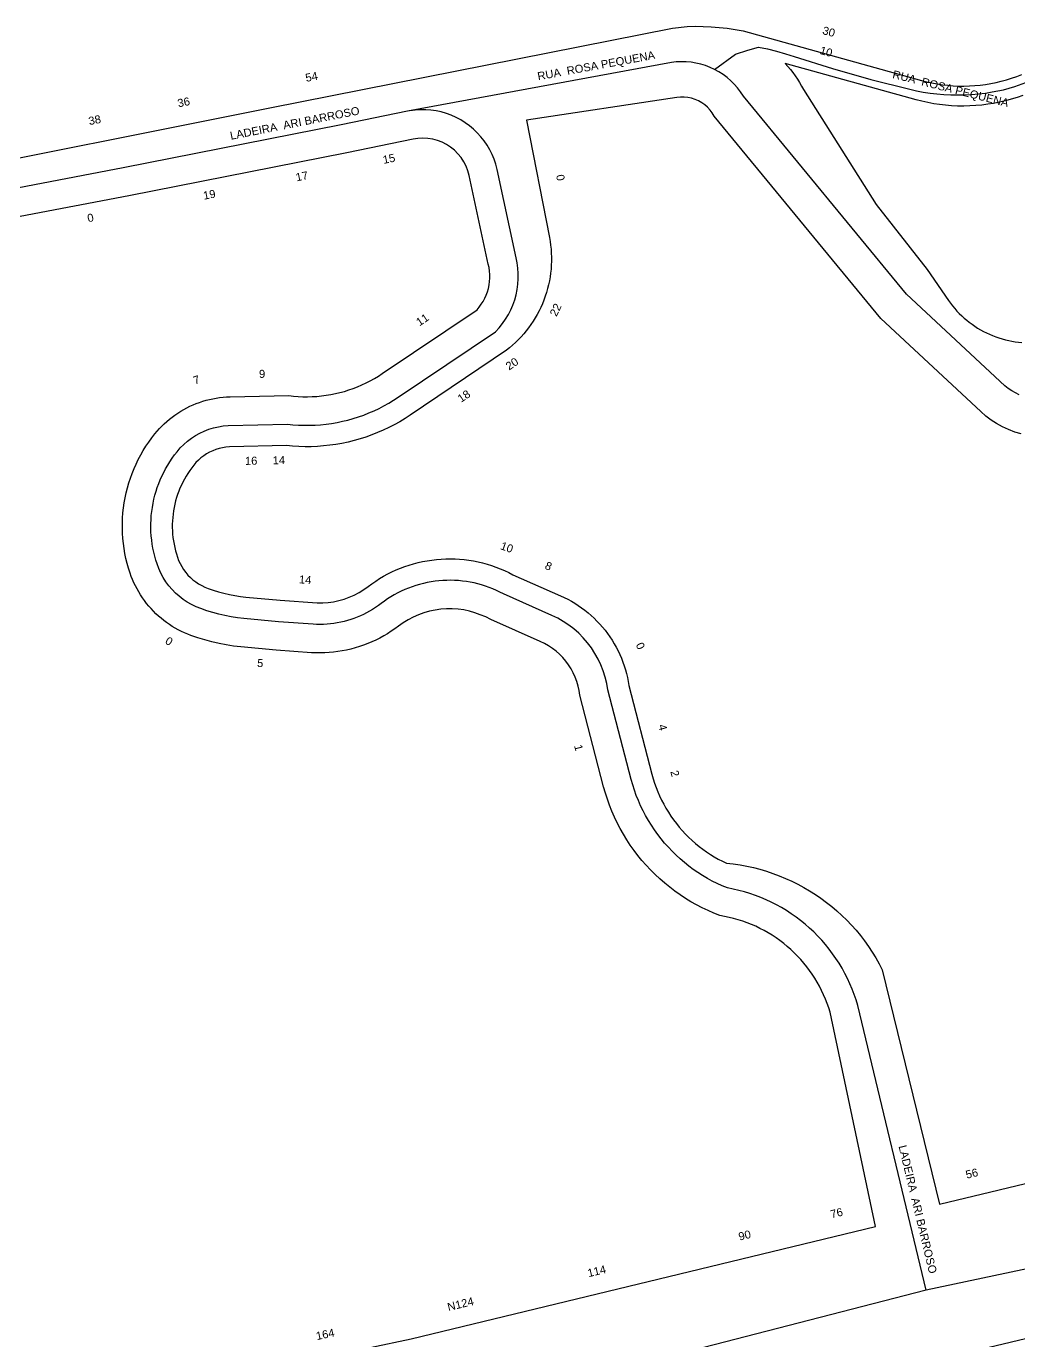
# Model space of a CAD drawing. Header units: millimetres. Extents: x 617751 to 636088, y 68402 to 77988.
# Drawn here: x 631204.8 to 631353.6, y 72330.3 to 72527.3 of the extents above; entities that cross this region are included whole.
import ezdxf

# ---------------------------------------------------------------- set-up
doc = ezdxf.new("R2010")
doc.units = ezdxf.units.MM
doc.header["$LTSCALE"] = 3
doc.header["$MEASUREMENT"] = 0
for name, color, linetype in [('ALINHAMENTO PREDIAL', 120, 'Continuous'), ('NOME LOGRADOURO', 252, 'Continuous'), ('NUMERAÇÃO', 7, 'Continuous')]:
    doc.layers.add(name, color=color, linetype=linetype)
doc.styles.get("Standard").update_dxf_attribs({"font": 'arial.ttf'})

msp = doc.modelspace()

# ---------------------------------------------------------------- linework, layer by layer
at = {"layer": 'ALINHAMENTO PREDIAL'}
for points in [[(631187.75, 72504.37), (631241.3, 72515.07), (631301.69, 72527.03), (631303.92, 72527.27), (631305.12, 72527.29), (631306.33, 72527.28), (631307.53, 72527.22), (631308.73, 72527.12), (631309.93, 72526.99), (631311.12, 72526.81), (631312.3, 72526.6), (631339.04, 72519.17), (631339.82, 72518.97), (631340.61, 72518.8), (631341.4, 72518.65), (631342.2, 72518.53), (631343, 72518.44), (631343.81, 72518.37), (631344.61, 72518.34), (631345.42, 72518.33), (631346.23, 72518.35), (631347.04, 72518.4), (631347.84, 72518.47), (631348.64, 72518.58), (631349.44, 72518.71), (631350.23, 72518.87), (631351.01, 72519.06), (631351.79, 72519.27), (631352.56, 72519.51), (631353.32, 72519.78), (631354.08, 72520.07)], [(631187.75, 72504.37), (631241.3, 72515.07), (631301.69, 72527.03), (631303.92, 72527.27), (631305.12, 72527.29), (631306.33, 72527.28), (631307.53, 72527.22), (631308.73, 72527.12), (631309.93, 72526.99), (631311.12, 72526.81), (631312.3, 72526.6), (631339.04, 72519.17), (631339.82, 72518.97), (631340.61, 72518.8), (631341.4, 72518.65), (631342.2, 72518.53), (631343, 72518.44), (631343.81, 72518.37), (631344.61, 72518.34), (631345.42, 72518.33), (631346.23, 72518.35), (631347.04, 72518.4), (631347.84, 72518.47), (631348.64, 72518.58), (631349.44, 72518.71), (631350.23, 72518.87), (631351.01, 72519.06), (631351.79, 72519.27), (631352.56, 72519.51), (631353.32, 72519.78), (631354.08, 72520.07)], [(631354.22, 72516.91), (631353.37, 72516.62), (631352.5, 72516.35), (631351.63, 72516.12), (631350.75, 72515.91), (631349.87, 72515.74), (631348.98, 72515.6), (631348.08, 72515.48), (631347.18, 72515.4), (631346.28, 72515.35), (631345.38, 72515.33), (631344.47, 72515.34), (631343.57, 72515.38), (631342.67, 72515.46), (631341.77, 72515.56), (631340.88, 72515.69), (631339.99, 72515.86), (631339.11, 72516.06), (631338.24, 72516.28), (631318.61, 72521.73), (631319.01, 72521.28), (631319.4, 72520.82), (631319.77, 72520.35), (631320.12, 72519.86), (631320.45, 72519.36), (631320.77, 72518.85), (631321.07, 72518.33), (631321.35, 72517.8), (631332.23, 72500.58), (631339.88, 72490.82), (631343.11, 72486.19), (631343.4, 72485.78), (631343.71, 72485.38), (631344.03, 72484.99), (631344.37, 72484.61), (631344.72, 72484.25), (631345.08, 72483.9), (631345.45, 72483.56), (631345.83, 72483.23), (631346.22, 72482.92), (631346.63, 72482.62), (631347.04, 72482.33), (631347.47, 72482.06), (631347.9, 72481.8), (631348.34, 72481.56), (631348.79, 72481.33), (631349.25, 72481.12), (631349.71, 72480.92), (631350.18, 72480.74), (631350.66, 72480.58), (631351.14, 72480.43), (631351.63, 72480.3), (631352.12, 72480.19), (631352.61, 72480.09), (631353.11, 72480.01), (631353.61, 72479.95), (631354.11, 72479.9)], [(631353.97, 72466.18), (631353.02, 72466.47), (631352.09, 72466.83), (631351.19, 72467.25), (631350.31, 72467.73), (631349.48, 72468.27), (631348.68, 72468.87), (631347.93, 72469.53), (631332.95, 72483.48), (631307.97, 72513.82), (631307.68, 72514.3), (631307.35, 72514.74), (631306.97, 72515.15), (631306.54, 72515.52), (631306.09, 72515.84), (631305.6, 72516.12), (631305.09, 72516.34), (631304.56, 72516.51), (631304.01, 72516.63), (631303.45, 72516.69), (631302.89, 72516.69), (631302.34, 72516.63), (631279.83, 72513.22), (631283.24, 72495.63), (631283.34, 72495.05), (631283.42, 72494.46), (631283.49, 72493.87), (631283.53, 72493.27), (631283.55, 72492.68), (631283.55, 72492.08), (631283.53, 72491.48), (631283.49, 72490.89), (631283.42, 72490.3), (631283.34, 72489.71), (631283.24, 72489.12), (631283.12, 72488.54), (631282.97, 72487.96), (631282.81, 72487.39), (631282.63, 72486.82), (631282.43, 72486.26), (631282.2, 72485.71), (631281.96, 72485.16), (631281.7, 72484.62), (631281.42, 72484.1), (631281.13, 72483.58), (631280.81, 72483.07), (631280.48, 72482.58), (631280.13, 72482.1), (631279.77, 72481.63), (631279.39, 72481.17), (631278.99, 72480.72), (631278.58, 72480.29), (631278.15, 72479.88), (631277.71, 72479.48), (631277.26, 72479.09), (631276.79, 72478.72), (631262.37, 72469.01), (631261.6, 72468.5), (631260.8, 72468.02), (631259.99, 72467.57), (631259.16, 72467.14), (631258.32, 72466.75), (631257.47, 72466.38), (631256.61, 72466.04), (631255.73, 72465.72), (631254.85, 72465.44), (631253.95, 72465.19), (631253.05, 72464.97), (631252.14, 72464.77), (631251.23, 72464.61), (631250.31, 72464.48), (631249.38, 72464.38), (631248.46, 72464.31), (631247.53, 72464.27), (631246.6, 72464.26), (631245.67, 72464.29), (631244.74, 72464.34), (631243.82, 72464.43), (631235.25, 72464.24), (631234.74, 72464.19), (631234.23, 72464.11), (631233.73, 72463.99), (631233.24, 72463.84), (631232.76, 72463.66), (631232.29, 72463.44), (631231.84, 72463.19), (631231.41, 72462.9), (631231, 72462.59), (631230.62, 72462.25), (631230.25, 72461.89), (631229.92, 72461.5), (631229.61, 72461.1), (631229.31, 72460.69), (631229.03, 72460.27), (631228.77, 72459.85), (631228.52, 72459.41), (631228.28, 72458.97), (631228.06, 72458.51), (631227.85, 72458.05), (631227.67, 72457.59), (631227.49, 72457.11), (631227.34, 72456.63), (631227.2, 72456.15), (631227.08, 72455.66), (631226.97, 72455.17), (631226.88, 72454.67), (631226.81, 72454.17), (631226.76, 72453.67), (631226.72, 72453.17), (631226.7, 72452.67), (631226.7, 72452.16), (631226.72, 72451.66), (631226.75, 72451.16), (631226.8, 72450.66), (631226.87, 72450.16), (631226.96, 72449.66), (631227.06, 72449.17), (631227.18, 72448.68), (631227.31, 72448.2), (631227.47, 72447.72), (631227.65, 72447.23), (631227.87, 72446.75), (631228.12, 72446.29), (631228.4, 72445.85), (631228.71, 72445.43), (631229.05, 72445.03), (631229.41, 72444.66), (631229.8, 72444.31), (631230.22, 72443.99), (631230.65, 72443.7), (631231.11, 72443.44), (631231.58, 72443.21), (631232.06, 72443.01), (631232.85, 72442.74), (631233.65, 72442.5), (631234.45, 72442.29), (631235.26, 72442.1), (631236.08, 72441.94), (631236.91, 72441.81), (631237.73, 72441.71), (631242.87, 72441.24), (631248.43, 72440.85), (631249.25, 72440.85), (631250.07, 72440.92), (631250.88, 72441.03), (631251.68, 72441.2), (631252.46, 72441.43), (631253.23, 72441.7), (631253.98, 72442.03), (631254.7, 72442.41), (631255.4, 72442.84), (631256.07, 72443.32), (631256.63, 72443.73), (631257.2, 72444.13), (631257.79, 72444.5), (631258.39, 72444.85), (631259, 72445.19), (631259.63, 72445.5), (631260.26, 72445.79), (631260.91, 72446.05), (631261.56, 72446.3), (631262.22, 72446.52), (631262.89, 72446.72), (631263.56, 72446.9), (631264.24, 72447.05), (631264.93, 72447.18), (631265.62, 72447.28), (631266.31, 72447.36), (631267.01, 72447.42), (631267.7, 72447.45), (631268.4, 72447.46), (631269.1, 72447.44), (631269.79, 72447.4), (631270.49, 72447.34), (631271.18, 72447.25), (631271.87, 72447.14), (631272.55, 72447), (631273.23, 72446.84), (631273.9, 72446.66), (631274.57, 72446.45), (631275.23, 72446.22), (631275.88, 72445.97), (631276.52, 72445.69), (631277.15, 72445.4), (631277.77, 72445.08), (631284.91, 72441.93), (631285.46, 72441.67), (631286.01, 72441.4), (631286.54, 72441.1), (631287.06, 72440.79), (631287.58, 72440.46), (631288.08, 72440.12), (631288.57, 72439.75), (631289.04, 72439.37), (631289.5, 72438.97), (631289.95, 72438.56), (631290.38, 72438.13), (631290.8, 72437.68), (631291.2, 72437.23), (631291.59, 72436.76), (631291.96, 72436.27), (631292.31, 72435.77), (631292.65, 72435.26), (631292.96, 72434.74), (631293.26, 72434.21), (631293.54, 72433.67), (631293.8, 72433.12), (631294.05, 72432.56), (631294.27, 72431.99), (631294.47, 72431.42), (631294.65, 72430.83), (631294.81, 72430.25), (631294.95, 72429.65), (631295.08, 72429.06), (631295.18, 72428.46), (631298.63, 72415.16), (631298.82, 72414.5), (631299.03, 72413.84), (631299.26, 72413.19), (631299.51, 72412.54), (631299.78, 72411.91), (631300.08, 72411.28), (631300.4, 72410.67), (631300.73, 72410.07), (631301.09, 72409.47), (631301.47, 72408.9), (631301.87, 72408.33), (631302.29, 72407.78), (631302.72, 72407.24), (631303.17, 72406.72), (631303.65, 72406.21), (631304.13, 72405.72), (631304.64, 72405.25), (631305.16, 72404.79), (631305.7, 72404.36), (631306.25, 72403.94), (631306.81, 72403.54), (631307.39, 72403.16), (631307.98, 72402.8), (631308.58, 72402.46), (631309.19, 72402.14), (631309.82, 72401.84), (631310.83, 72401.73), (631311.84, 72401.58), (631312.84, 72401.39), (631313.83, 72401.17), (631314.82, 72400.92), (631315.79, 72400.63), (631316.76, 72400.31), (631317.71, 72399.95), (631318.66, 72399.56), (631319.58, 72399.14), (631320.5, 72398.69), (631321.39, 72398.2), (631322.27, 72397.69), (631323.13, 72397.14), (631323.97, 72396.57), (631324.79, 72395.96), (631325.59, 72395.33), (631326.36, 72394.67), (631327.12, 72393.99), (631327.84, 72393.28), (631328.55, 72392.54), (631329.23, 72391.78), (631329.88, 72390.99), (631330.5, 72390.19), (631331.09, 72389.36), (631331.66, 72388.52), (631332.19, 72387.65), (631332.7, 72386.77), (631333.17, 72385.86), (631341.77, 72350.73), (631378.79, 72359.61)], [(631353.97, 72466.18), (631353.02, 72466.47), (631352.09, 72466.83), (631351.19, 72467.25), (631350.31, 72467.73), (631349.48, 72468.27), (631348.68, 72468.87), (631347.93, 72469.53), (631332.95, 72483.48), (631307.97, 72513.82), (631307.68, 72514.3), (631307.35, 72514.74), (631306.97, 72515.15), (631306.54, 72515.52), (631306.09, 72515.84), (631305.6, 72516.12), (631305.09, 72516.34), (631304.56, 72516.51), (631304.01, 72516.63), (631303.45, 72516.69), (631302.89, 72516.69), (631302.34, 72516.63), (631279.83, 72513.22), (631283.24, 72495.63), (631283.34, 72495.05), (631283.42, 72494.46), (631283.49, 72493.87), (631283.53, 72493.27), (631283.55, 72492.68), (631283.55, 72492.08), (631283.53, 72491.48), (631283.49, 72490.89), (631283.42, 72490.3), (631283.34, 72489.71), (631283.24, 72489.12), (631283.12, 72488.54), (631282.97, 72487.96), (631282.81, 72487.39), (631282.63, 72486.82), (631282.43, 72486.26), (631282.2, 72485.71), (631281.96, 72485.16), (631281.7, 72484.62), (631281.42, 72484.1), (631281.13, 72483.58), (631280.81, 72483.07), (631280.48, 72482.58), (631280.13, 72482.1), (631279.77, 72481.63), (631279.39, 72481.17), (631278.99, 72480.72), (631278.58, 72480.29), (631278.15, 72479.88), (631277.71, 72479.48), (631277.26, 72479.09), (631276.79, 72478.72), (631262.37, 72469.01), (631261.6, 72468.5), (631260.8, 72468.02), (631259.99, 72467.57), (631259.16, 72467.14), (631258.32, 72466.75), (631257.47, 72466.38), (631256.61, 72466.04), (631255.73, 72465.72), (631254.85, 72465.44), (631253.95, 72465.19), (631253.05, 72464.97), (631252.14, 72464.77), (631251.23, 72464.61), (631250.31, 72464.48), (631249.38, 72464.38), (631248.46, 72464.31), (631247.53, 72464.27), (631246.6, 72464.26), (631245.67, 72464.29), (631244.74, 72464.34), (631243.82, 72464.43), (631235.25, 72464.24), (631234.74, 72464.19), (631234.23, 72464.11), (631233.73, 72463.99), (631233.24, 72463.84), (631232.76, 72463.66), (631232.29, 72463.44), (631231.84, 72463.19), (631231.41, 72462.9), (631231, 72462.59), (631230.62, 72462.25), (631230.25, 72461.89), (631229.92, 72461.5), (631229.61, 72461.1), (631229.31, 72460.69), (631229.03, 72460.27), (631228.77, 72459.85), (631228.52, 72459.41), (631228.28, 72458.97), (631228.06, 72458.51), (631227.85, 72458.05), (631227.67, 72457.59), (631227.49, 72457.11), (631227.34, 72456.63), (631227.2, 72456.15), (631227.08, 72455.66), (631226.97, 72455.17), (631226.88, 72454.67), (631226.81, 72454.17), (631226.76, 72453.67), (631226.72, 72453.17), (631226.7, 72452.67), (631226.7, 72452.16), (631226.72, 72451.66), (631226.75, 72451.16), (631226.8, 72450.66), (631226.87, 72450.16), (631226.96, 72449.66), (631227.06, 72449.17), (631227.18, 72448.68), (631227.31, 72448.2), (631227.47, 72447.72), (631227.65, 72447.23), (631227.87, 72446.75), (631228.12, 72446.29), (631228.4, 72445.85), (631228.71, 72445.43), (631229.05, 72445.03), (631229.41, 72444.66), (631229.8, 72444.31), (631230.22, 72443.99), (631230.65, 72443.7), (631231.11, 72443.44), (631231.58, 72443.21), (631232.06, 72443.01), (631232.85, 72442.74), (631233.65, 72442.5), (631234.45, 72442.29), (631235.26, 72442.1), (631236.08, 72441.94), (631236.91, 72441.81), (631237.73, 72441.71), (631242.87, 72441.24), (631248.43, 72440.85), (631249.25, 72440.85), (631250.07, 72440.92), (631250.88, 72441.03), (631251.68, 72441.2), (631252.46, 72441.43), (631253.23, 72441.7), (631253.98, 72442.03), (631254.7, 72442.41), (631255.4, 72442.84), (631256.07, 72443.32), (631256.63, 72443.73), (631257.2, 72444.13), (631257.79, 72444.5), (631258.39, 72444.85), (631259, 72445.19), (631259.63, 72445.5), (631260.26, 72445.79), (631260.91, 72446.05), (631261.56, 72446.3), (631262.22, 72446.52), (631262.89, 72446.72), (631263.56, 72446.9), (631264.24, 72447.05), (631264.93, 72447.18), (631265.62, 72447.28), (631266.31, 72447.36), (631267.01, 72447.42), (631267.7, 72447.45), (631268.4, 72447.46), (631269.1, 72447.44), (631269.79, 72447.4), (631270.49, 72447.34), (631271.18, 72447.25), (631271.87, 72447.14), (631272.55, 72447), (631273.23, 72446.84), (631273.9, 72446.66), (631274.57, 72446.45), (631275.23, 72446.22), (631275.88, 72445.97), (631276.52, 72445.69), (631277.15, 72445.4), (631277.77, 72445.08), (631284.91, 72441.93), (631285.46, 72441.67), (631286.01, 72441.4), (631286.54, 72441.1), (631287.06, 72440.79), (631287.58, 72440.46), (631288.08, 72440.12), (631288.57, 72439.75), (631289.04, 72439.37), (631289.5, 72438.97), (631289.95, 72438.56), (631290.38, 72438.13), (631290.8, 72437.68), (631291.2, 72437.23), (631291.59, 72436.76), (631291.96, 72436.27), (631292.31, 72435.77), (631292.65, 72435.26), (631292.96, 72434.74), (631293.26, 72434.21), (631293.54, 72433.67), (631293.8, 72433.12), (631294.05, 72432.56), (631294.27, 72431.99), (631294.47, 72431.42), (631294.65, 72430.83), (631294.81, 72430.25), (631294.95, 72429.65), (631295.08, 72429.06), (631295.18, 72428.46), (631298.63, 72415.16), (631298.82, 72414.5), (631299.03, 72413.84), (631299.26, 72413.19), (631299.51, 72412.54), (631299.78, 72411.91), (631300.08, 72411.28), (631300.4, 72410.67), (631300.73, 72410.07), (631301.09, 72409.47), (631301.47, 72408.9), (631301.87, 72408.33), (631302.29, 72407.78), (631302.72, 72407.24), (631303.17, 72406.72), (631303.65, 72406.21), (631304.13, 72405.72), (631304.64, 72405.25), (631305.16, 72404.79), (631305.7, 72404.36), (631306.25, 72403.94), (631306.81, 72403.54), (631307.39, 72403.16), (631307.98, 72402.8), (631308.58, 72402.46), (631309.19, 72402.14), (631309.82, 72401.84), (631310.83, 72401.73), (631311.84, 72401.58), (631312.84, 72401.39), (631313.83, 72401.17), (631314.82, 72400.92), (631315.79, 72400.63), (631316.76, 72400.31), (631317.71, 72399.95), (631318.66, 72399.56), (631319.58, 72399.14), (631320.5, 72398.69), (631321.39, 72398.2), (631322.27, 72397.69), (631323.13, 72397.14), (631323.97, 72396.57), (631324.79, 72395.96), (631325.59, 72395.33), (631326.36, 72394.67), (631327.12, 72393.99), (631327.84, 72393.28), (631328.55, 72392.54), (631329.23, 72391.78), (631329.88, 72390.99), (631330.5, 72390.19), (631331.09, 72389.36), (631331.66, 72388.52), (631332.19, 72387.65), (631332.7, 72386.77), (631333.17, 72385.86), (631341.77, 72350.73), (631378.79, 72359.61)], [(631213.31, 72320.16), (631262.54, 72330.51), (631332.13, 72347.36), (631325.34, 72379.48), (631325.13, 72380.15), (631324.9, 72380.81), (631324.65, 72381.47), (631324.37, 72382.11), (631324.07, 72382.75), (631323.75, 72383.38), (631323.41, 72383.99), (631323.05, 72384.59), (631322.66, 72385.18), (631322.26, 72385.76), (631321.84, 72386.32), (631321.4, 72386.87), (631320.94, 72387.4), (631320.46, 72387.92), (631319.96, 72388.42), (631319.45, 72388.9), (631318.92, 72389.36), (631318.38, 72389.81), (631317.82, 72390.23), (631317.25, 72390.64), (631316.66, 72391.03), (631316.06, 72391.39), (631315.45, 72391.74), (631314.82, 72392.06), (631314.19, 72392.37), (631313.54, 72392.65), (631312.89, 72392.91), (631312.23, 72393.14), (631311.56, 72393.36), (631310.88, 72393.55), (631310.2, 72393.71), (631309.51, 72393.86), (631308.82, 72393.98), (631307.92, 72394.33), (631307.04, 72394.72), (631306.17, 72395.14), (631305.31, 72395.58), (631304.47, 72396.06), (631303.65, 72396.56), (631302.84, 72397.09), (631302.06, 72397.65), (631301.29, 72398.23), (631300.54, 72398.84), (631299.81, 72399.48), (631299.11, 72400.13), (631298.43, 72400.82), (631297.77, 72401.52), (631297.13, 72402.25), (631296.52, 72403), (631295.94, 72403.76), (631295.38, 72404.55), (631294.85, 72405.36), (631294.35, 72406.18), (631293.87, 72407.02), (631293.43, 72407.88), (631293.01, 72408.75), (631292.63, 72409.63), (631292.27, 72410.53), (631291.94, 72411.43), (631291.65, 72412.35), (631291.38, 72413.28), (631287.81, 72427.01), (631287.71, 72427.7), (631287.56, 72428.39), (631287.36, 72429.06), (631287.12, 72429.71), (631286.83, 72430.35), (631286.5, 72430.96), (631286.13, 72431.55), (631285.71, 72432.11), (631285.26, 72432.65), (631284.77, 72433.15), (631284.25, 72433.61), (631283.7, 72434.04), (631283.12, 72434.43), (631282.51, 72434.77), (631281.88, 72435.08), (631274.45, 72438.35), (631273.69, 72438.75), (631272.89, 72439.09), (631272.08, 72439.38), (631271.25, 72439.61), (631270.4, 72439.79), (631269.55, 72439.9), (631268.68, 72439.96), (631267.82, 72439.96), (631266.96, 72439.9), (631266.1, 72439.78), (631265.26, 72439.6), (631264.43, 72439.36), (631263.62, 72439.07), (631262.82, 72438.72), (631262.06, 72438.32), (631261.32, 72437.87), (631260.62, 72437.37), (631260.09, 72436.98), (631259.54, 72436.6), (631258.98, 72436.24), (631258.41, 72435.9), (631257.82, 72435.58), (631257.23, 72435.29), (631256.63, 72435.01), (631256.01, 72434.75), (631255.39, 72434.51), (631254.76, 72434.3), (631254.13, 72434.11), (631253.49, 72433.93), (631252.84, 72433.78), (631252.19, 72433.66), (631251.53, 72433.55), (631250.87, 72433.47), (631250.21, 72433.41), (631249.55, 72433.37), (631248.88, 72433.36), (631248.22, 72433.36), (631247.56, 72433.39), (631242.26, 72433.78), (631236.97, 72434.26), (631235.88, 72434.39), (631234.8, 72434.56), (631233.72, 72434.77), (631232.65, 72435.02), (631231.59, 72435.3), (631230.54, 72435.62), (631229.5, 72435.98), (631229.01, 72436.16), (631228.54, 72436.36), (631228.06, 72436.58), (631227.6, 72436.82), (631227.15, 72437.07), (631226.7, 72437.34), (631226.26, 72437.62), (631225.84, 72437.91), (631225.42, 72438.23), (631225.02, 72438.55), (631224.62, 72438.89), (631224.24, 72439.24), (631223.87, 72439.61), (631223.51, 72439.99), (631223.17, 72440.37), (631222.84, 72440.78), (631222.53, 72441.19), (631222.22, 72441.61), (631221.94, 72442.05), (631221.67, 72442.49), (631221.41, 72442.94), (631221.17, 72443.4), (631220.95, 72443.87), (631220.74, 72444.35), (631220.55, 72444.83), (631220.37, 72445.32), (631220.14, 72446.05), (631219.93, 72446.78), (631219.75, 72447.52), (631219.6, 72448.27), (631219.47, 72449.02), (631219.36, 72449.77), (631219.29, 72450.53), (631219.24, 72451.29), (631219.21, 72452.06), (631219.22, 72452.82), (631219.24, 72453.58), (631219.3, 72454.34), (631219.38, 72455.1), (631219.49, 72455.86), (631219.62, 72456.61), (631219.78, 72457.35), (631219.97, 72458.09), (631220.18, 72458.83), (631220.41, 72459.55), (631220.67, 72460.27), (631220.96, 72460.98), (631221.27, 72461.67), (631221.6, 72462.36), (631221.96, 72463.03), (631222.34, 72463.69), (631222.74, 72464.34), (631223.17, 72464.97), (631223.61, 72465.59), (631224.08, 72466.2), (631224.41, 72466.59), (631224.76, 72466.98), (631225.12, 72467.35), (631225.49, 72467.72), (631225.88, 72468.06), (631226.27, 72468.4), (631226.68, 72468.72), (631227.1, 72469.02), (631227.53, 72469.32), (631227.97, 72469.59), (631228.41, 72469.85), (631228.87, 72470.1), (631229.34, 72470.33), (631229.81, 72470.54), (631230.29, 72470.74), (631230.78, 72470.91), (631231.27, 72471.08), (631231.77, 72471.22), (631232.27, 72471.35), (631232.78, 72471.46), (631233.29, 72471.55), (631233.8, 72471.62), (631234.32, 72471.68), (631234.83, 72471.72), (631235.35, 72471.74), (631244.18, 72471.93), (631244.88, 72471.85), (631245.58, 72471.79), (631246.28, 72471.76), (631246.98, 72471.75), (631247.68, 72471.77), (631248.38, 72471.81), (631249.07, 72471.88), (631249.77, 72471.97), (631250.46, 72472.08), (631251.15, 72472.22), (631251.83, 72472.38), (631252.5, 72472.56), (631253.17, 72472.77), (631253.83, 72473), (631254.49, 72473.25), (631255.13, 72473.52), (631255.77, 72473.82), (631256.39, 72474.14), (631257, 72474.48), (631257.6, 72474.84), (631258.19, 72475.22), (631272.4, 72484.79), (631272.73, 72485.19), (631273.04, 72485.62), (631273.32, 72486.06), (631273.56, 72486.53), (631273.77, 72487), (631273.95, 72487.5), (631274.1, 72488), (631274.2, 72488.51), (631274.27, 72489.03), (631274.31, 72489.55), (631274.31, 72490.08), (631274.27, 72490.6), (631274.19, 72491.12), (631274.08, 72491.63), (631271.22, 72504.92), (631271.02, 72505.64), (631270.75, 72506.33), (631270.41, 72506.98), (631270.01, 72507.6), (631269.54, 72508.18), (631269.01, 72508.7), (631268.44, 72509.16), (631267.81, 72509.57), (631267.15, 72509.9), (631266.46, 72510.17), (631265.75, 72510.36), (631265.02, 72510.48), (631264.28, 72510.52), (631263.54, 72510.49), (631262.81, 72510.38), (631252.87, 72508.33), (631220.16, 72501.87), (631195.69, 72497.23)], [(631213.31, 72320.16), (631262.54, 72330.51), (631332.13, 72347.36), (631325.34, 72379.48), (631325.13, 72380.15), (631324.9, 72380.81), (631324.65, 72381.47), (631324.37, 72382.11), (631324.07, 72382.75), (631323.75, 72383.38), (631323.41, 72383.99), (631323.05, 72384.59), (631322.66, 72385.18), (631322.26, 72385.76), (631321.84, 72386.32), (631321.4, 72386.87), (631320.94, 72387.4), (631320.46, 72387.92), (631319.96, 72388.42), (631319.45, 72388.9), (631318.92, 72389.36), (631318.38, 72389.81), (631317.82, 72390.23), (631317.25, 72390.64), (631316.66, 72391.03), (631316.06, 72391.39), (631315.45, 72391.74), (631314.82, 72392.06), (631314.19, 72392.37), (631313.54, 72392.65), (631312.89, 72392.91), (631312.23, 72393.14), (631311.56, 72393.36), (631310.88, 72393.55), (631310.2, 72393.71), (631309.51, 72393.86), (631308.82, 72393.98), (631307.92, 72394.33), (631307.04, 72394.72), (631306.17, 72395.14), (631305.31, 72395.58), (631304.47, 72396.06), (631303.65, 72396.56), (631302.84, 72397.09), (631302.06, 72397.65), (631301.29, 72398.23), (631300.54, 72398.84), (631299.81, 72399.48), (631299.11, 72400.13), (631298.43, 72400.82), (631297.77, 72401.52), (631297.13, 72402.25), (631296.52, 72403), (631295.94, 72403.76), (631295.38, 72404.55), (631294.85, 72405.36), (631294.35, 72406.18), (631293.87, 72407.02), (631293.43, 72407.88), (631293.01, 72408.75), (631292.63, 72409.63), (631292.27, 72410.53), (631291.94, 72411.43), (631291.65, 72412.35), (631291.38, 72413.28), (631287.81, 72427.01), (631287.71, 72427.7), (631287.56, 72428.39), (631287.36, 72429.06), (631287.12, 72429.71), (631286.83, 72430.35), (631286.5, 72430.96), (631286.13, 72431.55), (631285.71, 72432.11), (631285.26, 72432.65), (631284.77, 72433.15), (631284.25, 72433.61), (631283.7, 72434.04), (631283.12, 72434.43), (631282.51, 72434.77), (631281.88, 72435.08), (631274.45, 72438.35), (631273.69, 72438.75), (631272.89, 72439.09), (631272.08, 72439.38), (631271.25, 72439.61), (631270.4, 72439.79), (631269.55, 72439.9), (631268.68, 72439.96), (631267.82, 72439.96), (631266.96, 72439.9), (631266.1, 72439.78), (631265.26, 72439.6), (631264.43, 72439.36), (631263.62, 72439.07), (631262.82, 72438.72), (631262.06, 72438.32), (631261.32, 72437.87), (631260.62, 72437.37), (631260.09, 72436.98), (631259.54, 72436.6), (631258.98, 72436.24), (631258.41, 72435.9), (631257.82, 72435.58), (631257.23, 72435.29), (631256.63, 72435.01), (631256.01, 72434.75), (631255.39, 72434.51), (631254.76, 72434.3), (631254.13, 72434.11), (631253.49, 72433.93), (631252.84, 72433.78), (631252.19, 72433.66), (631251.53, 72433.55), (631250.87, 72433.47), (631250.21, 72433.41), (631249.55, 72433.37), (631248.88, 72433.36), (631248.22, 72433.36), (631247.56, 72433.39), (631242.26, 72433.78), (631236.97, 72434.26), (631235.88, 72434.39), (631234.8, 72434.56), (631233.72, 72434.77), (631232.65, 72435.02), (631231.59, 72435.3), (631230.54, 72435.62), (631229.5, 72435.98), (631229.01, 72436.16), (631228.54, 72436.36), (631228.06, 72436.58), (631227.6, 72436.82), (631227.15, 72437.07), (631226.7, 72437.34), (631226.26, 72437.62), (631225.84, 72437.91), (631225.42, 72438.23), (631225.02, 72438.55), (631224.62, 72438.89), (631224.24, 72439.24), (631223.87, 72439.61), (631223.51, 72439.99), (631223.17, 72440.37), (631222.84, 72440.78), (631222.53, 72441.19), (631222.22, 72441.61), (631221.94, 72442.05), (631221.67, 72442.49), (631221.41, 72442.94), (631221.17, 72443.4), (631220.95, 72443.87), (631220.74, 72444.35), (631220.55, 72444.83), (631220.37, 72445.32), (631220.14, 72446.05), (631219.93, 72446.78), (631219.75, 72447.52), (631219.6, 72448.27), (631219.47, 72449.02), (631219.36, 72449.77), (631219.29, 72450.53), (631219.24, 72451.29), (631219.21, 72452.06), (631219.22, 72452.82), (631219.24, 72453.58), (631219.3, 72454.34), (631219.38, 72455.1), (631219.49, 72455.86), (631219.62, 72456.61), (631219.78, 72457.35), (631219.97, 72458.09), (631220.18, 72458.83), (631220.41, 72459.55), (631220.67, 72460.27), (631220.96, 72460.98), (631221.27, 72461.67), (631221.6, 72462.36), (631221.96, 72463.03), (631222.34, 72463.69), (631222.74, 72464.34), (631223.17, 72464.97), (631223.61, 72465.59), (631224.08, 72466.2), (631224.41, 72466.59), (631224.76, 72466.98), (631225.12, 72467.35), (631225.49, 72467.72), (631225.88, 72468.06), (631226.27, 72468.4), (631226.68, 72468.72), (631227.1, 72469.02), (631227.53, 72469.32), (631227.97, 72469.59), (631228.41, 72469.85), (631228.87, 72470.1), (631229.34, 72470.33), (631229.81, 72470.54), (631230.29, 72470.74), (631230.78, 72470.91), (631231.27, 72471.08), (631231.77, 72471.22), (631232.27, 72471.35), (631232.78, 72471.46), (631233.29, 72471.55), (631233.8, 72471.62), (631234.32, 72471.68), (631234.83, 72471.72), (631235.35, 72471.74), (631244.18, 72471.93), (631244.88, 72471.85), (631245.58, 72471.79), (631246.28, 72471.76), (631246.98, 72471.75), (631247.68, 72471.77), (631248.38, 72471.81), (631249.07, 72471.88), (631249.77, 72471.97), (631250.46, 72472.08), (631251.15, 72472.22), (631251.83, 72472.38), (631252.5, 72472.56), (631253.17, 72472.77), (631253.83, 72473), (631254.49, 72473.25), (631255.13, 72473.52), (631255.77, 72473.82), (631256.39, 72474.14), (631257, 72474.48), (631257.6, 72474.84), (631258.19, 72475.22), (631272.4, 72484.79), (631272.73, 72485.19), (631273.04, 72485.62), (631273.32, 72486.06), (631273.56, 72486.53), (631273.77, 72487), (631273.95, 72487.5), (631274.1, 72488), (631274.2, 72488.51), (631274.27, 72489.03), (631274.31, 72489.55), (631274.31, 72490.08), (631274.27, 72490.6), (631274.19, 72491.12), (631274.08, 72491.63), (631271.22, 72504.92), (631271.02, 72505.64), (631270.75, 72506.33), (631270.41, 72506.98), (631270.01, 72507.6), (631269.54, 72508.18), (631269.01, 72508.7), (631268.44, 72509.16), (631267.81, 72509.57), (631267.15, 72509.9), (631266.46, 72510.17), (631265.75, 72510.36), (631265.02, 72510.48), (631264.28, 72510.52), (631263.54, 72510.49), (631262.81, 72510.38), (631252.87, 72508.33), (631220.16, 72501.87), (631195.69, 72497.23)], [(631387.14, 72338.29), (631261.38, 72308.28), (631209.96, 72297.21), (631209.46, 72297.07), (631208.97, 72296.88), (631208.5, 72296.65), (631208.07, 72296.36), (631207.66, 72296.03), (631207.29, 72295.66), (631206.96, 72295.25), (631206.68, 72294.81), (631206.44, 72294.34), (631206.26, 72293.85), (631206.12, 72293.35), (631206.04, 72292.83), (631206.02, 72292.31), (631206.04, 72291.79), (631206.13, 72291.27), (631206.26, 72290.76), (631206.52, 72290.14)]]:
    msp.add_lwpolyline(points, dxfattribs=at)
at = {"layer": 'NOME LOGRADOURO'}
for points in [[(631308.03, 72520.82), (631311.16, 72523.11), (631312.99, 72523.72), (631314.58, 72524.18), (631315.94, 72523.89), (631317.29, 72523.55), (631318.63, 72523.18), (631319.96, 72522.76), (631325.68, 72520.96), (631331.46, 72519.32), (631337.28, 72517.85), (631338.29, 72517.63), (631339.31, 72517.44), (631340.34, 72517.29), (631341.37, 72517.17), (631342.41, 72517.08), (631343.45, 72517.03), (631344.49, 72517.01), (631345.53, 72517.03), (631346.57, 72517.08), (631347.6, 72517.17), (631348.64, 72517.29), (631349.66, 72517.45), (631351.36, 72517.79), (631353.04, 72518.26), (631354.67, 72518.84)], [(631308.03, 72520.82), (631307.35, 72521.13), (631306.66, 72521.39), (631305.95, 72521.61), (631305.23, 72521.78), (631304.5, 72521.9), (631303.76, 72521.96), (631303.02, 72521.98), (631302.28, 72521.95), (631301.55, 72521.86), (631261.95, 72514.56)], [(631353.71, 72472.04), (631353.13, 72472.32), (631352.58, 72472.64), (631352.04, 72473), (631351.53, 72473.39), (631336.81, 72487.11), (631312.33, 72516.84), (631311.92, 72517.46), (631311.47, 72518.05), (631310.98, 72518.61), (631310.45, 72519.13), (631309.89, 72519.61), (631309.3, 72520.06), (631308.68, 72520.46), (631308.03, 72520.82)], [(631261.95, 72514.56), (631252.03, 72512.52), (631219.34, 72506.06), (631195.06, 72501.45)], [(631339.76, 72337.85), (631329.49, 72380.51), (631329.24, 72381.34), (631328.96, 72382.16), (631328.65, 72382.97), (631328.31, 72383.77), (631327.94, 72384.55), (631327.55, 72385.32), (631327.13, 72386.08), (631326.69, 72386.83), (631326.22, 72387.55), (631325.72, 72388.26), (631325.2, 72388.96), (631324.66, 72389.63), (631324.09, 72390.29), (631323.5, 72390.92), (631322.89, 72391.53), (631322.25, 72392.12), (631321.6, 72392.69), (631320.92, 72393.24), (631320.23, 72393.76), (631319.52, 72394.26), (631318.8, 72394.73), (631318.05, 72395.18), (631317.3, 72395.6), (631316.52, 72395.99), (631315.74, 72396.36), (631314.94, 72396.69), (631314.13, 72397), (631313.31, 72397.29), (631312.48, 72397.54), (631311.65, 72397.76), (631310.8, 72397.96), (631309.95, 72398.12), (631309.18, 72398.44), (631308.42, 72398.79), (631307.67, 72399.16), (631306.94, 72399.56), (631306.22, 72399.99), (631305.52, 72400.44), (631304.83, 72400.91), (631304.16, 72401.41), (631303.51, 72401.93), (631302.87, 72402.47), (631302.26, 72403.03), (631301.66, 72403.62), (631301.09, 72404.22), (631300.53, 72404.85), (631300, 72405.49), (631299.49, 72406.15), (631299, 72406.83), (631298.54, 72407.52), (631298.1, 72408.23), (631297.68, 72408.96), (631297.3, 72409.7), (631296.93, 72410.45), (631296.59, 72411.21), (631296.28, 72411.99), (631296, 72412.77), (631295.74, 72413.56), (631295.51, 72414.37), (631292.02, 72427.82), (631291.85, 72428.78), (631291.62, 72429.73), (631291.33, 72430.65), (631290.97, 72431.56), (631290.56, 72432.44), (631290.08, 72433.29), (631289.55, 72434.1), (631288.97, 72434.88), (631288.33, 72435.62), (631287.65, 72436.31), (631286.91, 72436.95), (631286.14, 72437.54), (631285.33, 72438.08), (631284.49, 72438.56), (631283.61, 72438.98), (631276.35, 72442.19), (631275.83, 72442.46), (631275.3, 72442.71), (631274.76, 72442.95), (631274.21, 72443.16), (631273.66, 72443.36), (631273.09, 72443.54), (631272.53, 72443.7), (631271.95, 72443.84), (631271.38, 72443.95), (631270.8, 72444.05), (631270.21, 72444.13), (631269.63, 72444.19), (631269.04, 72444.22), (631268.45, 72444.24), (631267.86, 72444.23), (631267.27, 72444.21), (631266.68, 72444.16), (631266.1, 72444.1), (631265.52, 72444.01), (631264.94, 72443.9), (631264.36, 72443.78), (631263.79, 72443.63), (631263.23, 72443.46), (631262.67, 72443.28), (631262.11, 72443.07), (631261.57, 72442.85), (631261.03, 72442.6), (631260.51, 72442.34), (631259.99, 72442.06), (631259.48, 72441.76), (631258.98, 72441.45), (631258.5, 72441.11), (631258.02, 72440.76), (631257.61, 72440.45), (631257.18, 72440.16), (631256.74, 72439.88), (631256.29, 72439.62), (631255.84, 72439.37), (631255.38, 72439.14), (631254.9, 72438.92), (631254.43, 72438.72), (631253.94, 72438.53), (631253.45, 72438.36), (631252.95, 72438.21), (631252.45, 72438.08), (631251.95, 72437.96), (631251.44, 72437.86), (631250.93, 72437.78), (631250.41, 72437.72), (631249.9, 72437.67), (631249.38, 72437.64), (631248.86, 72437.63), (631248.34, 72437.63), (631247.82, 72437.66), (631242.61, 72438.03), (631237.41, 72438.51), (631236.47, 72438.63), (631235.53, 72438.77), (631234.6, 72438.95), (631233.68, 72439.16), (631232.76, 72439.41), (631231.86, 72439.68), (631230.96, 72439.99), (631230.27, 72440.27), (631229.6, 72440.59), (631228.95, 72440.97), (631228.34, 72441.38), (631227.75, 72441.84), (631227.19, 72442.33), (631226.67, 72442.86), (631226.19, 72443.43), (631225.75, 72444.03), (631225.35, 72444.66), (631224.99, 72445.31), (631224.68, 72445.99), (631224.42, 72446.69), (631224.23, 72447.27), (631224.06, 72447.86), (631223.92, 72448.46), (631223.79, 72449.06), (631223.69, 72449.67), (631223.61, 72450.28), (631223.55, 72450.89), (631223.5, 72451.5), (631223.48, 72452.12), (631223.49, 72452.73), (631223.51, 72453.35), (631223.55, 72453.96), (631223.62, 72454.57), (631223.71, 72455.18), (631223.81, 72455.79), (631223.94, 72456.39), (631224.09, 72456.98), (631224.26, 72457.58), (631224.45, 72458.16), (631224.66, 72458.74), (631224.89, 72459.31), (631225.14, 72459.87), (631225.41, 72460.42), (631225.7, 72460.97), (631226.01, 72461.5), (631226.33, 72462.02), (631226.67, 72462.53), (631227.03, 72463.03), (631227.41, 72463.52), (631227.89, 72464.08), (631228.41, 72464.6), (631228.97, 72465.09), (631229.56, 72465.53), (631230.18, 72465.94), (631230.82, 72466.3), (631231.49, 72466.61), (631232.18, 72466.88), (631232.89, 72467.1), (631233.61, 72467.27), (631234.34, 72467.39), (631235.07, 72467.45), (631243.96, 72467.65), (631244.79, 72467.57), (631245.62, 72467.51), (631246.45, 72467.48), (631247.28, 72467.48), (631248.11, 72467.51), (631248.94, 72467.57), (631249.77, 72467.66), (631250.59, 72467.77), (631251.41, 72467.91), (631252.23, 72468.08), (631253.03, 72468.27), (631253.84, 72468.5), (631254.63, 72468.75), (631255.41, 72469.02), (631256.19, 72469.33), (631256.95, 72469.66), (631257.7, 72470.01), (631258.44, 72470.39), (631259.17, 72470.8), (631259.88, 72471.22), (631260.58, 72471.68), (631275.18, 72481.51), (631275.72, 72482.1), (631276.22, 72482.72), (631276.68, 72483.38), (631277.1, 72484.07), (631277.46, 72484.78), (631277.78, 72485.51), (631278.04, 72486.27), (631278.26, 72487.04), (631278.42, 72487.83), (631278.53, 72488.62), (631278.58, 72489.42), (631278.58, 72490.22), (631278.52, 72491.02), (631278.41, 72491.81), (631278.24, 72492.6), (631275.39, 72505.83), (631275.2, 72506.6), (631274.95, 72507.35), (631274.65, 72508.08), (631274.3, 72508.78), (631273.9, 72509.47), (631273.46, 72510.12), (631272.97, 72510.74), (631272.44, 72511.33), (631271.87, 72511.87), (631271.26, 72512.38), (631270.62, 72512.84), (631269.95, 72513.26), (631269.26, 72513.63), (631268.54, 72513.96), (631267.8, 72514.23), (631267.04, 72514.45), (631266.26, 72514.61), (631265.48, 72514.73), (631264.7, 72514.78), (631263.91, 72514.79), (631263.12, 72514.74), (631262.34, 72514.63)], [(631391.15, 72346.84), (631390.27, 72347.41), (631389.79, 72347.62), (631389.29, 72347.78), (631388.78, 72347.89), (631388.26, 72347.94), (631387.73, 72347.93), (631387.21, 72347.88), (631339.76, 72337.85)], [(631339.76, 72337.85), (631199.75, 72301.75), (631199.25, 72301.59), (631198.77, 72301.38), (631198.32, 72301.12), (631197.89, 72300.82), (631197.5, 72300.47), (631197.15, 72300.08), (631196.83, 72299.66), (631196.34, 72298.7)]]:
    msp.add_lwpolyline(points, dxfattribs=at)

# ---------------------------------------------------------------- texts
for s, rotation, p in [('RUA  ROSA PEQUENA', 10.4447, (631281.57, 72519.19)), ('RUA  ROSA PEQUENA', 345.83, (631334.61, 72519.56)), ('LADEIRA  ARI BARROSO', 11.1838, (631235.49, 72510.27)), ('LADEIRA  ARI BARROSO', 283.54, (631335.6, 72359.41))]:
    msp.add_text(s, height=1.2, rotation=rotation, dxfattribs=at).set_placement(p)
at = {"layer": 'NUMERAÇÃO'}
for s, rotation, p in [('30', 344.71, (631324.1, 72526.15)), ('10', 344.4776, (631323.7, 72523.17)), ('54', 11.2132, (631246.78, 72518.95)), ('36', 11.3, (631227.61, 72515.14)), ('38', 11.3, (631214.26, 72512.47)), ('15', 11.6177, (631258.39, 72506.66)), ('17', 11.1895, (631245.33, 72504.04)), ('0', 280.917, (631284.24, 72504.95)), ('19', 11.1895, (631231.45, 72501.29)), ('0', 10.7475, (631214.08, 72497.91)), ('22', 64.1963, (631284.31, 72483.69)), ('11', 33.9849, (631263.76, 72482.29)), ('20', 33.9849, (631277.2, 72475.68)), ('7', 18.2116, (631230.07, 72473.58)), ('9', 1.2194, (631239.71, 72474.58)), ('18', 33.9849, (631269.99, 72470.83)), ('16', 1.2194, (631237.6, 72461.54)), ('14', 1.2194, (631241.76, 72461.63)), ('10', 340.7722, (631275.8, 72448.93)), ('8', 336.1853, (631282.45, 72446.02)), ('14', 355.8598, (631245.65, 72443.8)), ('0', 329.1309, (631225.51, 72434.84)), ('0', 295.3222, (631296.16, 72434.57)), ('5', 354.7386, (631239.37, 72431.28)), ('4', 284.5398, (631299.56, 72422.5)), ('1', 284.5398, (631286.94, 72419.45)), ('2', 285.5188, (631301.37, 72415.57)), ('56', 13.507, (631345.83, 72354.53)), ('76', 13.6165, (631325.55, 72348.59)), ('90', 13.6165, (631311.76, 72345.25)), ('114', 13.6165, (631289.12, 72339.77)), ('114', 13.6165, (631289.12, 72339.77)), ('N124', 13.6165, (631268.11, 72334.69)), ('164', 11.8746, (631248.38, 72330.34))]:
    msp.add_text(s, height=1.2, rotation=rotation, dxfattribs=at).set_placement(p)

doc.saveas('drawing.dxf')
